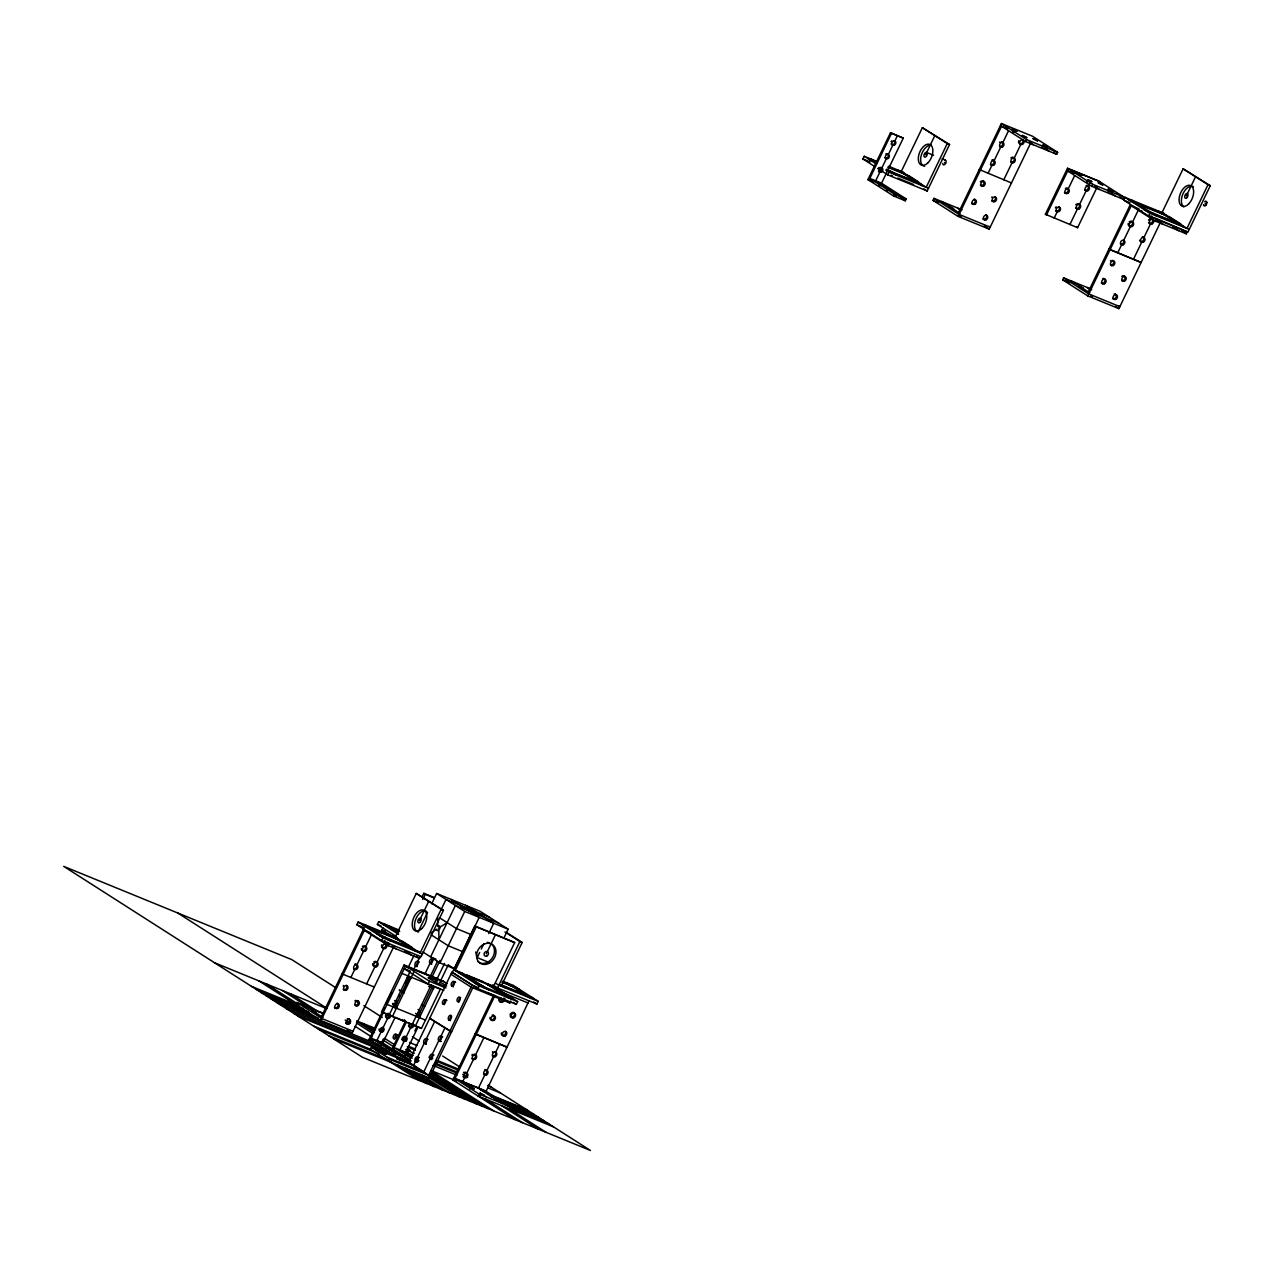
<?xml version="1.0" encoding="UTF-8"?>
<svg xmlns="http://www.w3.org/2000/svg" width="1274" height="1274" viewBox="0 0 1274 1274"><rect width="100%" height="100%" fill="white"/><g stroke="black" fill="none" stroke-linecap="round" stroke-linejoin="round"><path stroke-width="1.5" d="M295.823 1004.485L296.778 1002.479L323.278 1013.324M416.264 893.424L441.154 909.333L420.102 953.063L395.211 937.154L416.264 893.424L443.448 910.273L421.089 956.742L381.69 940.626L356.8 924.717L358.201 922.026L397.52 938.094M320.825 1017.846L364.237 927.647M350.86 977.492L354.729 969.482L353.631 968.781A2.532 2.07 -57.4 0 0 356.863 966.663A2.532 2.07 -57.4 0 0 354.713 964.131M371.26 935.148L365.686 946.709L364.587 946.009A2.532 2.07 -57.4 0 1 364.619 950.101A2.532 2.07 -57.4 0 1 361.29 948.732M396.517 936.661L377.359 924.414L378.681 921.675L398.826 929.924M416.104 951.423L381.913 929.861L382.885 927.854M381.69 940.626L383.012 937.887L358.121 921.994M366.609 983.942L374.859 966.807L373.76 966.106M420.484 956.424L419.512 958.43L388.411 945.706L389.366 943.716L386.85 942.107M276.585 1002.399L352.054 1033.262L393.777 946.582M422.076 896.816L423.764 893.313L434.243 897.597M422.729 899.508L425.261 894.268L423.764 893.313M419.496 920.513L428.701 901.371M418.477 931.23L427.554 912.359M431.679 903.776L436.648 893.472L480.027 911.229L508.151 929.192L504.026 937.775M436.982 978.464L404.065 965.007L381.563 1011.747L393.602 1016.668M404.67 1062.006L369.157 1039.313L384.207 1008.037M385.879 1004.565L391.739 992.398M401.963 973.432L440.358 989.134L421.471 1028.405L383.06 1012.703L405.562 965.963L443.957 981.665L405.466 966.138M383.378 1012.48L370.161 1039.95L373.091 1041.161M407.998 967.906L413.923 955.596M419.337 1080.511L370.416 1049.25L371.387 1047.244L410.164 1063.105L425.357 1072.804L414.623 1068.281L418.827 1070.144M381.085 1029.153L380.082 1031.239L381.069 1031.876M441.059 909.763L446.011 899.476L489.407 917.216M392.838 1006.349A2.182 1.768 -57.4 0 0 395.832 1005.313L408.858 978.257A2.182 1.768 -57.4 0 0 409.034 976.664M406.661 984.197L402.807 992.207L399.495 990.089M413.795 969.387L415.435 965.979L417.124 966.663M419.226 958.112L417.633 961.424A2.532 1.465 -67.8 0 1 417.06 965.517A2.532 1.465 -67.8 0 1 414.91 964.147A2.532 1.465 -67.8 0 1 417.633 961.424L419.321 962.109M392.44 1016.429L413.572 972.508M381.738 1042.387L383.426 1038.915M409.83 1062.612L406.549 1060.509L407.425 1058.678L382.789 1042.944L395.131 1017.289L406.422 1021.907L393.188 1049.378M425.086 973.639L430.023 963.383L431.711 964.068M405.578 1020.936L392.201 1048.741L411.263 1060.924M429.848 977.269L437.476 961.424M390.577 1062.134L391.548 1060.127L371.387 1047.244M443.846 990.392L428.128 983.958L429.449 981.235L404.065 965.007M431.536 977.97L440.008 960.357M394.797 1055.7L395.673 1053.885L371.037 1038.135L382.789 1042.944M451.107 899.396L479.231 917.36L454.452 968.845L439.992 962.921L464.755 911.451L436.648 893.472M404.129 1038.565L403.125 1040.667L404.113 1041.304M431.026 985.328L399.94 1049.951L407.919 1054.697L403.715 1052.722L404.67 1052.977M415.881 1015.776A2.182 1.768 -57.4 0 0 418.875 1014.741L431.902 987.669A2.182 1.768 -57.4 0 0 431.583 985.28M435.421 982.334L444.515 963.447M415.483 1025.841L434.338 986.665M414.83 1030.953L416.502 1027.481M412.394 1056.56L405.817 1052.356L418.159 1026.717M438.957 984.213L448.05 965.326M451.888 972.221L408.476 1062.42L428.637 1075.304L472.049 985.105L451.888 972.221L452.652 972.524M474.788 925.911L476.269 926.867L455.232 970.597L493.627 986.299L514.68 942.569L474.788 925.911L452.413 972.381L477.957 988.688L516.352 1004.39L517.674 1001.667L492.13 985.343M413.461 1065.59L415.435 1061.497L417.124 1062.182M434.641 1021.589L426.392 1038.724A2.532 1.465 -67.8 0 1 425.819 1042.833A2.532 1.465 -67.8 0 1 423.669 1041.447A2.532 1.465 -67.8 0 1 426.392 1038.724L428.08 1039.409M489.837 962.778L477.177 957.602L479.661 952.442M481.301 949.019L483.786 943.875M488.738 933.571L493.691 923.284L465.567 905.304M874.521 166.4L862.896 158.979L864.298 156.272M423.669 1072.119L430.023 1058.901L431.711 1059.602M444.833 1028.118L440.979 1036.128A2.532 1.465 -67.8 0 1 440.422 1040.237A2.532 1.465 -67.8 0 1 438.256 1038.851A2.532 1.465 -67.8 0 1 440.979 1036.128L442.667 1036.813A2.532 1.465 -67.8 0 0 440.087 1038.915A2.532 1.465 -67.8 0 0 441.25 1041.463M486.27 953.844L495.475 934.718M472.781 987.796L429.37 1077.995L333.581 1038.836M477.957 988.688L479.215 985.933L517.674 1001.667M867.928 179.602L890.51 132.671L903.266 138.118L881.56 183.217L906.196 198.967L905.32 200.782L893.568 195.973L867.928 179.602L873.805 182.007M868.932 180.239L891.513 133.308L890.51 132.671M879.856 169.426L878.853 171.528L879.84 172.165L875.684 180.812C876.544 181.704 888.201 187.788 880.589 184.3C879.522 182.309 877.866 185.749 879.713 186.131M894.842 141L897.39 135.713M922.36 127.687L947.251 143.58L926.198 187.31L901.307 171.417L922.36 127.687L949.56 144.519L927.185 190.989L887.787 174.888L889.109 172.149L928.507 188.265M514.967 1119.623L452.907 1079.954L493.771 995.042M504.934 931.979L519.872 941.518L497.513 987.987L536.911 1004.087L538.233 1001.364L513.263 985.423M494.869 995.727L454.961 1078.648L486.063 1091.372L528.981 1000.854M497.401 990.455L498.373 988.449L492.942 984.977M501.128 986.187L522.181 942.457L506.622 932.52M462.637 1081.785L464.612 1077.693L463.529 1076.992M483.817 1037.784L475.584 1054.904L474.485 1054.203A2.532 2.07 -57.4 0 1 475.154 1057.563A2.532 2.07 -57.4 0 1 471.826 1058.487M893.568 195.973L894.444 194.158L869.808 178.408L881.56 183.217M450.932 974.228L471.077 987.111L509.871 1002.956L510.842 1000.966M469.788 1088.983L470.759 1086.977L461.554 1081.085M925.593 154.759L934.813 135.633M478.387 1088.219L484.741 1075.017L483.658 1074.316A2.532 2.07 -57.4 0 0 486.891 1072.198A2.532 2.07 -57.4 0 0 484.741 1069.666M499.567 1044.218L495.713 1052.244L494.615 1051.544M546.084 1132.331L509.138 1108.73L510.11 1106.724L484.98 1090.671L453.863 1077.947L479.008 1094.016L478.037 1096.006L553.521 1126.869M480.712 1093.331C481.174 1095.974 477.256 1094.446 479.852 1095.799M1030.953 142.465L989.229 229.145L958.128 216.421L932.998 200.368L933.953 198.362L961.997 209.828M958 213.729L1001.412 123.53L1032.513 136.238L1057.643 152.307L1056.687 154.313L1025.586 141.589L1000.44 125.521M958.128 216.421L1001.539 126.222L1007.686 128.738M988.035 173.375L991.905 165.349L990.806 164.665M1008.419 131.015L1002.861 142.577L1001.762 141.876M1003.785 179.809L1012.034 162.69L1010.935 161.989A2.532 2.07 -57.4 0 0 1014.072 160.19A2.532 2.07 -57.4 0 0 1012.591 157.307M1025.586 141.589L1026.541 139.583L1001.412 123.53M1099.733 181.672L1068.631 168.948L1046.495 214.956L1045.397 214.255L1067.532 168.248L1098.634 180.972L1123.779 197.024L1122.808 199.031L1091.707 186.307L1067.66 170.955L1073.807 173.471M1054.171 218.093L1057.245 211.707L1056.146 211.006M1074.555 175.748L1068.201 188.95L1067.102 188.249M1088.506 179.873C1085.83 179.029 1091.085 181.768 1091.993 181.8C1090.496 179.045 1085.48 180.972 1087.248 182.134M1069.905 224.542L1077.374 209.047L1076.275 208.347M1089.716 183.392L1088.33 186.275L1087.232 185.574M1091.707 186.307L1092.678 184.316L1067.532 168.248M1045.397 214.255L1077.597 227.68L1097.073 187.198M1160.63 221.963L1118.906 308.642L1087.805 295.934L1062.659 279.866L1063.631 277.859L1091.659 289.325M1164.213 213.411L1124.958 197.374L1123.652 200.098L1148.543 216.007L1187.941 232.107L1210.3 185.654L1183.116 168.805L1162.063 212.535L1186.954 228.444L1207.991 184.698L1183.116 168.805M1125.038 197.406L1123.732 200.129L1130.006 202.693M1087.678 293.227L1130.118 205.034L1155.247 221.087L1186.365 233.811L1187.32 231.804L1153.703 217.488M1087.805 295.934L1131.216 205.735L1138.892 208.872L1132.538 222.074L1131.439 221.389M1117.712 252.873L1121.566 244.863L1120.483 244.162A2.532 2.07 -57.4 0 0 1123.477 240.308M1123.764 240.308L1130.341 226.645L1129.242 225.944M1148.543 216.007L1149.849 213.268L1189.247 229.384M1133.462 259.307L1141.695 242.187L1140.612 241.487M1155.247 221.087L1156.219 219.08M1186.349 195.893L1195.553 176.752M494.965 1098.506L490.49 1096.261L533.854 1114.32M437.778 926.373L437.842 918.506M438.877 939.782L438.845 930.036A2.532 1.465 -67.8 0 0 439.944 926.883A2.532 1.465 -67.8 0 0 438.208 926.023M411.072 1023.723L410.578 1024.041A2.341 1.895 -57.4 0 0 410.61 1027.815L409.607 1027.178M1206.812 202.534L1205.156 203.585L1205.698 205.417M430.931 932.886L436.663 929.256A2.532 1.465 -67.8 0 0 438.415 930.37M438.32 928.205L447.126 922.615M469.851 911.372L474.947 911.292M1111.549 193.377L1110.753 193.091L1115.132 195.893M405.769 951.439L404.845 951.152L405.658 951.774M1137.507 203.394L1136.615 203.155L1139.657 204.764M1162.461 214.096L1163.353 214.335L1160.327 212.726M1152.444 212.933L1151.585 212.662L1154.578 214.303M1177.399 223.635L1178.291 223.874L1175.249 222.265M901.721 172.977L902.613 173.216L899.571 171.608M891.704 171.815L890.844 171.544L893.838 173.184M916.643 182.516L917.551 182.755L914.509 181.147M950.101 206.914L949.098 206.579L953.621 208.777L941.629 201.499M887.771 188.536L886.863 188.249L891.02 190.272L882.691 185.303M895.144 193.25L894.221 192.947L898.393 194.97L890.064 190.001M1079.779 286.411L1078.775 286.093L1083.298 288.29L1071.307 280.997M370.67 928.013L369.81 927.743L372.804 929.383M395.625 938.715L396.517 938.954L393.475 937.346M510.747 985.789L511.638 986.028L508.613 984.42M385.592 937.553L384.7 937.314L387.742 938.922M410.547 948.254L411.438 948.493L408.413 946.885M525.684 995.328L526.576 995.567L523.534 993.959M491.159 994.453L491.844 994.437M312.926 1011.03L311.891 1010.744L316.462 1012.91L304.47 1005.616M381.643 1043.549L380.671 1043.295L384.875 1045.285L376.913 1040.54L410.276 971.154L404.24 968.702L428.128 983.958M389 1048.263L388.044 1048.008L392.249 1049.983L383.92 1045.014M396.373 1052.977L395.418 1052.706L399.622 1054.697L391.293 1049.728M481.524 1090.226L480.537 1089.907L485.06 1092.105L477.288 1087.518M483.101 1094.876L484.247 1095.226L479.741 1093.012L486.684 1097.153M1207.991 184.698L1210.3 185.654M1026.541 139.583L1057.643 152.307M1092.678 184.316L1123.779 197.024M1128.955 199.891L1165.965 215.035M1131.089 201.26L1168.115 216.405M1143.877 209.446L1180.902 224.574M1146.027 210.799L1183.036 225.944M947.251 143.58L949.56 144.519M891.513 133.308L903.266 138.118M1011.46 182.946L979.26 169.538M926.692 152.482A2.532 1.465 -67.8 0 1 926.134 156.591A2.532 1.465 -67.8 0 1 923.969 155.221A2.532 1.465 -67.8 0 1 926.692 152.482L933.539 155.285M942.091 158.788L945.515 160.19M876.432 161.241L864.218 156.24L875.827 163.661M888.615 166.225L903.616 172.356M868.199 158.772L876.942 162.722M889.045 167.292L905.225 173.917M870.349 160.142L877.26 162.961L871.209 159.107M887.675 167.228L907.359 175.286M862.896 158.979L870.126 161.941M886.593 169.729L920.162 183.456M887.007 170.398L922.296 184.826M897.788 178.073L913.585 184.523M932.998 200.368L938.476 202.614M894.444 194.158L906.196 198.967M1062.659 279.866L1069.985 282.86M498.787 923.204L455.391 905.464L430.612 956.933L436.042 959.147M425.261 894.268L434.402 898.011M464.755 911.451L508.151 929.192M441.154 909.333L443.448 910.273M519.872 941.518L522.181 942.457M476.269 926.867L514.68 942.569M470.966 934.527L456.506 928.603L439.323 917.63M462.717 951.678L448.241 945.77L431.058 934.782M383.203 924.574L399.718 931.326M377.359 924.414L381.022 925.911M381.913 929.861L385.449 931.31M502.864 981.171L513.342 985.455M362.103 924.51L399.128 939.655M503.341 982.27L517.164 987.923M364.237 925.88L401.262 941.024M501.972 982.206L519.314 989.293M356.8 924.717L363.154 927.329M377.04 934.065L414.05 949.194M500.73 984.627L532.102 997.462M379.174 935.419L416.2 950.563M534.236 998.832L501.223 985.328L505.125 987.828M370.511 932.871L364.364 930.354L320.952 1020.554L258.893 980.884M383.012 937.887L422.411 954.003M498.819 985.248L538.233 1001.364M432.22 958.828A2.532 1.465 -67.8 0 1 431.647 962.937A2.532 1.465 -67.8 0 1 429.497 961.551A2.532 1.465 -67.8 0 1 432.22 958.828L433.908 959.513A2.532 1.465 -67.8 0 0 431.727 960.707A2.532 1.465 -67.8 0 0 431.424 963.797M455.566 970.39L462.972 973.447M466.539 974.881L483.085 981.681M457.812 972.253L496.223 987.955M502.02 992.335L528.519 1003.179M474.74 983.066L513.135 998.768M472.049 985.105L477.463 987.318M453.926 981.506A2.532 1.465 -67.8 0 1 453.369 985.614A2.532 1.465 -67.8 0 1 451.203 984.229A2.532 1.465 -67.8 0 1 453.926 981.506L455.614 982.19A2.532 1.465 -67.8 0 0 453.273 983.671A2.532 1.465 -67.8 0 0 453.433 986.745L451.744 986.06M429.449 981.235L445.9 987.955M445.167 999.724A2.532 1.465 -67.8 0 1 444.594 1003.832A2.532 1.465 -67.8 0 1 442.444 1002.447A2.532 1.465 -67.8 0 1 445.167 999.724L446.856 1000.409M421.503 1004.565L424.847 1005.934M398.619 995.44L400.259 996.109M421.646 1004.852L423.302 1005.536M374.285 987.079L342.005 973.846M448.782 1019.917L450.47 1020.601A2.532 1.465 -67.8 0 1 450.009 1018.467A2.532 1.465 -67.8 0 1 451.474 1016.158M387.057 1004.406L425.452 1020.108M451.601 1031.797L429.752 1018.229M451.506 1031.988L429.657 1018.404M407.935 1022.528L421.471 1028.405M440.486 1041.368L438.782 1040.683L432.204 1054.346A2.532 1.465 -67.8 0 1 431.647 1058.455A2.532 1.465 -67.8 0 1 429.497 1057.086A2.532 1.465 -67.8 0 1 432.204 1054.346L433.908 1055.047A2.532 1.465 -67.8 0 0 431.711 1056.242A2.532 1.465 -67.8 0 0 431.424 1059.315M425.898 1043.963L424.194 1043.279L417.617 1056.942A2.532 1.465 -67.8 0 1 417.06 1061.051A2.532 1.465 -67.8 0 1 414.894 1059.665A2.532 1.465 -67.8 0 1 417.617 1056.942L419.305 1057.627M395.911 1034.265A2.532 1.465 -67.8 0 1 395.338 1038.374A2.532 1.465 -67.8 0 1 393.188 1036.988A2.532 1.465 -67.8 0 1 395.911 1034.265L397.599 1034.966M214.51 962.746L326.733 1008.626M356.831 1020.936L375.257 1028.468M402.17 1039.473L405.849 1040.985M409.527 1042.482L416.885 1045.492M408.285 1046.193L415.356 1049.075M407.266 1046.925L415.435 1050.254M429.099 1057.101L432.778 1058.598M438.288 1060.86L458.513 1069.125M435.915 1061.035L457.971 1070.049M463.481 1072.31L467.16 1073.807M251.456 986.347L298.896 1005.743M405.482 1049.68L414.305 1053.295M256.185 989.372L303.626 1008.769M435.151 1063.089L457.207 1072.103M462.717 1074.364L466.395 1075.861M261.154 992.542L308.404 1011.875M405.817 1052.356L394.064 1047.546L410.499 1058.057M406.342 1052.435L413.381 1055.318M434.545 1063.965L456.602 1072.995M463.959 1075.989L467.638 1077.501M487.862 1085.766L491.541 1087.263M266.139 995.727L310.506 1013.865M271.107 998.912L318.357 1018.229M369.157 1039.313L372.104 1040.524M407.6 1055.031L411.247 1056.528M433.128 1065.478L456.84 1075.176M487.846 1087.853L500.602 1093.06M279.372 1004.183L378.76 1044.823M286.73 1008.897L386.133 1049.537M395.673 1053.885L407.425 1058.678M294.103 1013.594L393.507 1054.251M298.132 1016.174L406.549 1060.509M431.408 1070.67L455.121 1080.368M487.942 1093.793L526.242 1109.447M452.907 1079.954L456.57 1081.451M491.111 1095.576L528.376 1110.817M376.356 1050.429L381.754 1052.627M400.944 1060.478L396.74 1058.614L415.149 1066.29M498.007 1100.8L538.838 1117.489M313.436 1025.952L370.416 1049.25M479.008 1094.016L510.11 1106.724M504.759 1104.701L543.807 1120.674M318.341 1029.089L378.919 1053.853M386.563 1056.942L403.826 1064.156L399.622 1062.293M403.46 1063.854L414.99 1068.568M509.743 1107.886L548.791 1123.859M391.548 1060.127L430.325 1075.989M328.612 1035.651L389.255 1060.446M408.349 953.063L406.74 952.331M892.517 175.923L891.036 175.239M1090.719 296.141L1092.296 296.651L1091.547 296.125M502.864 985.996L501.383 985.328M503.676 998.163L504.95 998.513M475.266 987.939L476.842 988.449L476.094 987.923M408.158 1052.324L407.027 1051.814M1091.197 289.946L1089.493 289.373L1090.162 289.867M1044.505 148.501L1046.527 149.265L1045.206 148.373M961.042 216.628L959.848 216.07M896.052 196.323L894.459 195.543M407.17 1048.948L410.164 1050.588L406.836 1049.235M405.594 1056.05L404.511 1055.541M1174.182 227.998L1173.02 227.425M1013.722 132.464L1012.559 131.891M1152.301 216.612L1150.884 215.879M895.304 195.527L896.37 196.069M385.449 941.231L384.461 940.738M490.028 993.959L488.388 993.099M389.382 1051.098L387.853 1050.317M460.471 905.384L484.311 917.28M407.473 952.204L408.54 952.777M1109.033 192.31L1107.982 191.753M381.467 1046.113L380.496 1045.604M1142.237 211.388L1141.361 210.879M1152.19 217.743L1151.314 217.249M887.086 190.829L886.274 190.367M412.235 1058.153L406.963 1054.442M960.962 210.624L957.379 207.933M1042.833 147.641L1042.005 147.083M959.768 213.506L952.586 208.49M491.254 986.172L487.958 984.818M502.736 994.277L506.049 995.615M393.602 929.08L390.306 927.727M468.211 976.76L464.914 975.406M479.693 984.85L483.005 986.203M1169.198 216.596L1180.95 224.081M1158.066 210.911L1182.957 226.804M1181.555 230.737L1186.365 233.811M1131.949 200.225L1156.84 216.134M1175.185 228.444L1178.673 230.674M1124.958 197.374L1149.928 213.299M1053.471 152.259L1056.687 154.313M1045.508 148.931L1048.996 151.16M1157.286 220.625L1162.939 224.24M1119.607 196.992L1122.808 199.031M1029.026 142.019L1033.262 144.726M1094.716 186.466L1099.382 189.46M1149.371 223.268L1150.47 223.969L1143.893 237.633L1142.794 236.932M1019.71 143.755L1020.793 144.456L1014.215 158.135L1013.133 157.435M1085.034 190.129L1086.133 190.829L1079.556 204.493L1078.457 203.792M1064.905 192.804L1066.004 193.505M992.987 160.094L994.086 160.795L1000.663 147.131L999.58 146.43A2.532 2.07 -57.4 0 0 1002.224 142.162M1076.498 226.979L1077.597 227.68M1108.937 249.035L1141.138 262.46L1108.858 249.226M1112.68 260.374L1113.763 261.074M983.002 180.876L984.085 181.577M1111.581 265.629L1110.482 264.928A2.532 2.07 -57.4 0 0 1113.126 260.66M1124.034 275.932L1125.133 276.633M980.805 185.431L981.904 186.131M944.416 162.467L945.658 163.263M1122.935 281.188L1121.837 280.487A2.532 2.07 -57.4 0 0 1124.99 278.688A2.532 2.07 -57.4 0 0 1123.493 275.805M992.159 200.974L993.258 201.674M1103.905 278.592L1105.004 279.293M891.832 144.551L892.819 145.188L888.36 154.488L887.357 153.851M974.228 199.094L975.327 199.795M1101.707 283.147L1102.806 283.847M1115.26 294.151L1116.358 294.851M972.03 203.649L973.129 204.35M986.681 215.338L985.582 214.637A2.532 2.07 -57.4 0 1 986.251 217.997A2.532 2.07 -57.4 0 1 982.939 218.921M1113.078 298.705L1114.161 299.406M983.401 219.208L984.484 219.892M1118.779 305.951L1119.878 306.636L1088.76 293.928L1063.631 277.859M885.334 158.04L886.338 158.677L881.863 167.961L880.875 167.324M1087.056 287.446L1090.544 289.676M1115.562 306.508L1118.906 308.642M989.102 226.438L990.201 227.138L959.099 214.414L933.953 198.362M908.442 175.478L918.554 181.895M897.326 169.776L922.201 185.685M1082.263 288.004L1089.732 292.765M984.213 225.928L989.229 229.145M923.873 188.87L927.185 190.989M886.847 169.092L896.1 175M885.78 170.031L889.188 172.181M877.834 168.518L887.787 174.888M897.437 194.715L900.32 196.562M900.384 197.629L905.32 200.782M506.351 982.604L531.242 998.498M533.599 1001.969L536.911 1004.087M495.506 983.13L498.978 985.312M487.608 983.831L511.591 999.166M484.295 982.493L508.294 997.813M513.167 1002.351L516.352 1004.39M506.558 1000.838L509.871 1002.956M388.06 925.529L398.539 932.218M464.564 974.419L488.547 989.739M384.748 924.176L398.523 932.966M448.209 964.848L454.452 968.845M461.252 973.065L485.251 988.401M378.681 921.675L398.587 934.415M453.735 969.641L479.263 985.965M422.809 951.949L439.992 962.921M499.822 1001.555L500.921 1002.256A2.532 2.07 -57.4 0 0 504.233 999.517M402.345 941.215L412.457 947.633M417.283 950.754L420.595 952.872M513.374 1012.543L514.473 1013.244M416.311 956.376L419.512 958.43M511.192 1017.098L512.275 1017.799M365.112 924.844L389.987 940.753M409.511 953.796L411.836 955.293M391.851 946.152L396.087 948.859M385.815 944.034L384.716 943.333A2.532 2.07 -57.4 0 1 384.987 947.203A2.532 2.07 -57.4 0 1 381.499 946.662M363.265 929.654L388.411 945.706M442.46 980.709L447.142 983.703M493.245 1015.219L494.344 1015.919M382.534 947.888L383.633 948.589L377.04 962.252L375.957 961.551M491.063 1019.773L492.146 1020.474M431.185 985.041L432.682 985.996A2.182 1.768 -57.4 0 1 433.399 988.624L431.902 987.669M428.59 986.331L430.086 987.286A2.182 1.768 -57.4 0 1 432.682 985.996M503.517 1036.017L502.418 1035.316A2.532 2.07 -57.4 0 0 505.428 1031.462M408.858 978.257L410.355 979.212A2.182 1.768 -57.4 0 0 409.639 976.569A2.182 1.768 -57.4 0 0 407.043 977.859M362.405 950.563L363.488 951.264L356.911 964.928L355.828 964.227M506.24 1046.48L507.339 1047.18L475.138 1033.755M506.144 1046.655L507.243 1047.355L475.043 1033.947M399.288 990.201L403.954 993.179M418.111 1009.502L419.114 1010.139M418.875 1014.741L420.372 1015.696A2.182 1.768 -57.4 0 1 417.776 1016.971L416.279 1016.015M415.579 1013.387L417.06 1014.343A2.182 1.768 -57.4 0 0 417.776 1016.971M373.202 986.379L374.206 987.254M395.832 1005.313L397.329 1006.269A2.182 1.768 -57.4 0 1 394.733 1007.559L393.236 1006.603M392.535 1003.96L394.048 1004.915M342.085 973.654L343.184 974.355M472.288 1058.774L473.387 1059.458L466.81 1073.138L465.711 1072.437M485.84 1069.762L486.939 1070.463L493.516 1056.799L492.417 1056.098A2.532 2.07 -57.4 0 0 495.076 1051.814M388.586 1013.563L389.573 1014.2M381.611 1011.652L383.06 1012.703M343.63 989.548L344.728 990.248M386.563 1017.767L387.567 1018.404A2.341 1.895 -57.4 0 0 390.608 1015.872L390.529 1015.33A2.341 1.895 -57.4 0 0 390.322 1014.852M357.182 1000.552L358.281 1001.253M335.38 987.477L291.81 959.641L63.7 866.368L362.342 1057.213L590.451 1150.47L488.261 1085.177M355.478 1000.329L358.838 1002.479M363.854 1005.68L382.296 1017.464M412.457 1036.733L419.162 1041.017M442.619 1056.019L460.201 1067.246M405.132 1036.479L406.135 1037.116M356.083 1005.807L355 1005.106A2.532 2.07 -57.4 0 0 357.644 1000.823M484.009 1091.818L491.477 1096.596M493.962 1098.188L502.434 1103.587M501.462 1105.593L538.392 1129.194M338.151 1003.912L337.053 1003.211A2.532 2.07 -57.4 0 1 337.721 1006.571A2.532 2.07 -57.4 0 1 334.409 1007.495M485.617 1099.112L522.563 1122.713M370.654 1026.589L375.448 1029.647M362.979 1023.452L374.158 1030.586M384.461 1038.262L395.067 1045.046M415.674 1058.662L418.971 1060.748M356.895 1021.334L374.46 1032.561M334.871 1007.782L335.954 1008.467M415.595 1059.952L418.143 1061.576M356.433 1022.974L372.406 1033.182M383.347 1040.173L394.207 1047.117M431.233 1070.972L493.786 1110.96M348.423 1018.77L349.506 1019.471M431.934 1072.788L487.91 1108.555M431.01 1073.536L482.034 1106.15M177.755 913.012L326.892 1008.307M345.174 1019.996L350.159 1023.181M355.143 1026.366L371.753 1036.972M383.378 1044.409L386.707 1046.527M391.691 1049.712L396.676 1052.897M401.644 1056.082L409.957 1061.385M429.895 1074.125L476.396 1103.841M398.651 1054.442L401.549 1056.273M429.593 1075.24L470.759 1101.532M346.225 1023.325L347.324 1024.025M400.673 1058.105L408.906 1063.36M428.653 1075.989L464.883 1099.128M429.37 1077.788L459.006 1096.723M351.927 1030.57L353.025 1031.271L321.924 1018.547L296.778 1002.479M420.914 1074.539L449.674 1092.917M413.238 1071.402L441.998 1089.78M320.204 1012.066L322.545 1013.547M289.994 993.609L318.898 1012.082M347.038 1030.061L352.054 1033.262M405.562 1068.265L434.307 1086.626M282.414 990.503L312.926 1009.995M397.87 1065.112L426.631 1083.489M315.411 1012.623L322.879 1017.385M266.569 984.022L298.689 1004.549M475.664 951.981L477.177 957.602M413.588 1024.837L413.652 1025.299A2.341 1.895 -57.4 0 1 410.61 1027.815M1114.161 294.055A2.532 2.07 -57.4 0 1 1116.215 296.906A2.532 2.07 -57.4 0 1 1112.616 298.419M1121.821 276.378A2.532 2.07 -57.4 0 1 1122.92 275.837M1102.79 278.512A2.532 2.07 -57.4 0 1 1104.861 281.363A2.532 2.07 -57.4 0 1 1101.246 282.876M1110.466 260.836A2.532 2.07 -57.4 0 1 1110.992 260.485M1065.43 188.361A2.532 2.07 -57.4 0 1 1068.153 190.686A2.532 2.07 -57.4 0 1 1064.459 192.517M1086.133 185.478A2.532 2.07 -57.4 0 1 1088.187 188.329A2.532 2.07 -57.4 0 1 1084.588 189.842M1077.358 203.713A2.532 2.07 -57.4 0 1 1079.412 206.547A2.532 2.07 -57.4 0 1 1075.813 208.06M1075.797 204.716A2.532 2.07 -57.4 0 1 1076.259 204.254M1058.869 206.818A2.532 2.07 -57.4 0 1 1056.576 211.134L1056.05 210.974A2.532 2.07 -57.4 0 1 1055.605 210.672M1055.382 207.837A2.532 2.07 -57.4 0 1 1056.226 206.85M1149.896 218.825A2.532 2.07 -57.4 0 1 1152.54 219.749A2.532 2.07 -57.4 0 1 1151.425 222.934A2.532 2.07 -57.4 0 1 1148.559 222.568M1148.559 220.195A2.532 2.07 -57.4 0 1 1148.909 219.638M1142.268 236.805A2.532 2.07 -57.4 0 1 1143.272 240.563A2.532 2.07 -57.4 0 1 1139.577 240.26M1129.226 221.835A2.532 2.07 -57.4 0 1 1132.475 222.6A2.532 2.07 -57.4 0 1 1130.356 226.024A2.532 2.07 -57.4 0 1 1128.207 223.491M1183.833 206.85A11.163 6.434 -67.8 0 1 1183.18 193.33A11.163 6.434 -67.8 0 1 1193.467 186.8M981.888 180.781A2.532 2.07 -57.4 0 1 983.942 183.631A2.532 2.07 -57.4 0 1 980.343 185.144M980.327 181.8A2.532 2.07 -57.4 0 1 980.789 181.338M974.69 199.381A2.532 2.07 -57.4 0 1 974.706 202.725A2.532 2.07 -57.4 0 1 971.568 203.378M991.889 160.014A2.532 2.07 -57.4 0 1 993.943 162.865A2.532 2.07 -57.4 0 1 990.344 164.378M994.819 196.706A2.532 2.07 -57.4 0 1 994.835 200.05A2.532 2.07 -57.4 0 1 991.713 200.703M991.698 197.359A2.532 2.07 -57.4 0 1 992.143 196.881M1022.353 139.487A2.532 2.07 -57.4 0 1 1022.496 142.656A2.532 2.07 -57.4 0 1 1019.534 143.691A2.532 2.07 -57.4 0 1 1018.881 140.697M999.549 142.338A2.532 2.07 -57.4 0 1 1000.09 141.987M1010.919 157.88A2.532 2.07 -57.4 0 1 1012.018 157.339M924.653 166.289A11.163 6.434 -67.8 0 1 921.373 154.918A11.163 6.434 -67.8 0 1 931.151 145.125M1204.631 201.754A2.532 1.465 -67.8 0 1 1206.781 202.168A2.532 1.465 -67.8 0 1 1205.411 205.655A2.532 1.465 -67.8 0 1 1203.5 204.636M944.735 160.094A2.532 1.465 -67.8 0 1 946.056 161.798A2.532 1.465 -67.8 0 1 944.368 164.712A2.532 1.465 -67.8 0 1 942.76 163.502M491.621 944.114A11.163 9.077 -57.4 0 1 491.684 958.828A11.163 9.077 -57.4 0 1 477.925 961.679M487.241 942.33A11.163 9.077 -57.4 0 1 489.598 942.871M444.371 1004.692A2.532 1.465 -67.8 0 1 444.515 1001.905A2.532 1.465 -67.8 0 1 446.489 1000.281M458.959 1002.097A2.532 1.465 -67.8 0 1 458.959 999.612A2.532 1.465 -67.8 0 1 460.662 997.733M346.289 985.28A2.532 2.07 -57.4 0 1 346.305 988.624A2.532 2.07 -57.4 0 1 343.168 989.277M343.152 985.933A2.532 2.07 -57.4 0 1 343.614 985.455M354.968 1000.998A2.532 2.07 -57.4 0 1 355.51 1000.663M347.308 1018.674A2.532 2.07 -57.4 0 1 349.363 1021.525A2.532 2.07 -57.4 0 1 345.764 1023.038M373.744 962.013A2.532 2.07 -57.4 0 1 376.993 962.778A2.532 2.07 -57.4 0 1 374.875 966.202A2.532 2.07 -57.4 0 1 372.725 963.654M381.483 945.435A2.532 2.07 -57.4 0 1 381.706 944.814M394.94 1038.804A2.532 1.465 -67.8 0 1 396.835 1034.87M396.389 1004.692A2.532 1.465 -67.8 0 1 396.851 1001.332M404.511 1019.678A2.532 1.465 -67.8 0 1 402.011 1019.901M416.837 1061.911A2.532 1.465 -67.8 0 1 416.837 1059.427A2.532 1.465 -67.8 0 1 418.541 1057.547M426.249 1044.091A2.532 1.465 -67.8 0 1 425.42 1041.829A2.532 1.465 -67.8 0 1 427.316 1039.313M511.702 1012.655A2.532 2.07 -57.4 0 1 514.409 1013.77A2.532 2.07 -57.4 0 1 512.865 1016.986A2.532 2.07 -57.4 0 1 510.157 1015.872M510.141 1014.645A2.532 2.07 -57.4 0 1 510.715 1013.467M503.055 999.437A2.532 2.07 -57.4 0 1 498.787 1000.329M498.787 999.103A2.532 2.07 -57.4 0 1 499.36 997.924M492.146 1015.123A2.532 2.07 -57.4 0 1 494.36 1017.241A2.532 2.07 -57.4 0 1 491.78 1019.901A2.532 2.07 -57.4 0 1 490.012 1017.321M500.921 1002.256A2.532 2.07 -57.4 0 1 500.905 998.147M501.956 1035.045A2.532 2.07 -57.4 0 1 501.383 1032.88M362.389 946.455A2.532 2.07 -57.4 0 1 363.488 945.913M464.612 1072.342A2.532 2.07 -57.4 0 1 466.666 1075.192A2.532 2.07 -57.4 0 1 463.067 1076.705M418.557 932.042A11.163 6.434 -67.8 0 1 415.738 919.287A11.163 6.434 -67.8 0 1 426.631 911.436M492.401 1051.99A2.532 2.07 -57.4 0 1 492.927 1051.655M407.823 983.066A2.532 1.465 -67.8 0 1 408.206 981.808M416.837 966.377A2.532 1.465 -67.8 0 1 416.853 963.892A2.532 1.465 -67.8 0 1 418.557 962.013M407.027 984.324A2.532 1.465 -67.8 0 1 406.677 980.837A2.532 1.465 -67.8 0 1 409.336 980.343M471.81 1055.143A2.532 2.07 -57.4 0 1 472.797 1054.331M445.677 986.681A11.163 0.956 25.7 0 1 429.099 978.512A11.163 0.956 25.7 0 1 437.683 981.091M440.294 982.365A11.163 0.956 25.7 0 1 446.648 985.853M394.733 1007.559A2.182 1.768 -57.4 0 1 394.032 1004.915M412.617 1023.627A2.341 1.895 -57.4 0 1 413.365 1024.264M894.268 140.618A2.341 1.895 -57.4 0 1 894.077 143.93A2.341 1.895 -57.4 0 1 891.083 143.914M891.067 141.733A2.341 1.895 -57.4 0 1 891.816 140.777M881.289 167.595A2.341 1.895 -57.4 0 1 881.305 170.668A2.341 1.895 -57.4 0 1 878.423 171.257M878.407 168.184A2.341 1.895 -57.4 0 1 879.331 167.435M885.812 153.947A2.341 1.895 -57.4 0 1 888.312 156.097A2.341 1.895 -57.4 0 1 884.92 157.785M418.62 1010.027A2.341 1.895 -57.4 0 1 420.133 1011.811L419.13 1013.913A2.341 1.895 -57.4 0 1 416.343 1013.69M395.577 1000.6A2.341 1.895 -57.4 0 1 397.09 1002.399L396.087 1004.485A2.341 1.895 -57.4 0 1 393.029 1003.243M394.526 1000.823A2.341 1.895 -57.4 0 1 395.051 1000.647M387.567 1018.404A2.341 1.895 -57.4 0 1 387.551 1014.63L388.029 1014.311A2.341 1.895 -57.4 0 1 389.08 1014.088M404.638 1036.351A2.341 1.895 -57.4 0 1 406.04 1038.915A2.341 1.895 -57.4 0 1 403.269 1040.715A2.341 1.895 -57.4 0 1 402.361 1037.848M403.094 1036.893A2.341 1.895 -57.4 0 1 404.113 1036.399M418.541 1009.756A2.341 1.895 -57.4 0 1 417.108 1013.77M412.378 1023.627A2.341 1.895 -57.4 0 1 410.897 1027.194A2.341 1.895 -57.4 0 1 408.651 1024.933M386.548 1013.993A2.341 1.895 -57.4 0 1 389.334 1014.215M389.541 1014.693A2.341 1.895 -57.4 0 1 387.312 1017.878A2.341 1.895 -57.4 0 1 385.815 1014.948M382.518 1027.306A2.341 1.895 -57.4 0 1 381.627 1031.144A2.341 1.895 -57.4 0 1 379.111 1028.994M395.816 1000.727A2.341 1.895 -57.4 0 1 393.061 1004.278M1042.976 145.029L1047.499 147.258L1042.976 145.029M1012.32 129.04L1016.843 131.238L1012.32 129.04M1022.274 135.41L1026.796 137.608L1022.274 135.41M1033.055 138.659L1037.577 140.857L1033.055 138.659M1077.565 173.2L1082.088 175.398L1077.565 173.2M1098.284 182.819L1102.806 185.017L1098.284 182.819M1108.237 189.173L1112.759 191.371L1108.237 189.173M469.756 1086.642L474.278 1088.84L469.756 1086.642M381.452 1052.292L385.942 1054.506L381.452 1052.292M1059.522 207.216L1058.997 207.057A2.532 2.07 -57.4 0 0 1057.133 211.675L1057.659 211.834A2.532 2.07 -57.4 0 0 1059.522 207.216M1113.253 265.518A2.532 2.07 -57.4 0 0 1114.224 261.361A2.532 2.07 -57.4 0 0 1110.53 263.192A2.532 2.07 -57.4 0 0 1113.253 265.518M1124.608 281.076A2.532 2.07 -57.4 0 0 1125.595 276.904A2.532 2.07 -57.4 0 0 1121.9 278.735A2.532 2.07 -57.4 0 0 1124.608 281.076M1104.478 283.736A2.532 2.07 -57.4 0 0 1105.466 279.579A2.532 2.07 -57.4 0 0 1101.771 281.411A2.532 2.07 -57.4 0 0 1104.478 283.736M1115.849 299.294A2.532 2.07 -57.4 0 0 1116.82 295.122A2.532 2.07 -57.4 0 0 1113.126 296.953A2.532 2.07 -57.4 0 0 1115.849 299.294M1067.692 193.393A2.532 2.07 -57.4 0 0 1068.663 189.221A2.532 2.07 -57.4 0 0 1064.968 191.052A2.532 2.07 -57.4 0 0 1067.692 193.393M1087.821 190.718A2.532 2.07 -57.4 0 0 1088.792 186.545A2.532 2.07 -57.4 0 0 1085.098 188.377A2.532 2.07 -57.4 0 0 1087.821 190.718M1079.046 208.936A2.532 2.07 -57.4 0 0 1080.018 204.78A2.532 2.07 -57.4 0 0 1076.323 206.595A2.532 2.07 -57.4 0 0 1079.046 208.936M1123.254 244.751A2.532 2.07 -57.4 0 0 1124.225 240.579A2.532 2.07 -57.4 0 0 1120.531 242.41A2.532 2.07 -57.4 0 0 1123.254 244.751M1143.383 242.076A2.532 2.07 -57.4 0 0 1144.355 237.904A2.532 2.07 -57.4 0 0 1140.66 239.735A2.532 2.07 -57.4 0 0 1143.383 242.076M1152.158 223.858A2.532 2.07 -57.4 0 0 1153.129 219.685A2.532 2.07 -57.4 0 0 1149.435 221.517A2.532 2.07 -57.4 0 0 1152.158 223.858M1132.029 226.517A2.532 2.07 -57.4 0 0 1133 222.361A2.532 2.07 -57.4 0 0 1129.305 224.192A2.532 2.07 -57.4 0 0 1132.029 226.517M1188.674 203.936A11.163 6.434 -67.8 0 0 1191.174 185.861A11.163 6.434 -67.8 0 0 1179.198 197.868A11.163 6.434 -67.8 0 0 1188.674 203.936M1186.874 197.709A2.532 1.465 -67.8 0 0 1187.448 193.616A2.532 1.465 -67.8 0 0 1184.724 196.339A2.532 1.465 -67.8 0 0 1186.874 197.709M1013.706 162.578A2.532 2.07 -57.4 0 0 1014.677 158.406A2.532 2.07 -57.4 0 0 1010.983 160.237A2.532 2.07 -57.4 0 0 1013.706 162.578M993.577 165.238A2.532 2.07 -57.4 0 0 994.548 161.081A2.532 2.07 -57.4 0 0 990.854 162.913A2.532 2.07 -57.4 0 0 993.577 165.238M983.576 186.02A2.532 2.07 -57.4 0 0 984.547 181.848A2.532 2.07 -57.4 0 0 980.853 183.679A2.532 2.07 -57.4 0 0 983.576 186.02M986.172 219.781A2.532 2.07 -57.4 0 0 987.143 215.625A2.532 2.07 -57.4 0 0 983.448 217.456A2.532 2.07 -57.4 0 0 986.172 219.781M994.946 201.563A2.532 2.07 -57.4 0 0 995.918 197.406A2.532 2.07 -57.4 0 0 992.223 199.238A2.532 2.07 -57.4 0 0 994.946 201.563M1002.351 147.02A2.532 2.07 -57.4 0 0 1003.323 142.863A2.532 2.07 -57.4 0 0 999.628 144.695A2.532 2.07 -57.4 0 0 1002.351 147.02M1022.481 144.344A2.532 2.07 -57.4 0 0 1023.452 140.188A2.532 2.07 -57.4 0 0 1019.757 142.019A2.532 2.07 -57.4 0 0 1022.481 144.344M974.817 204.238A2.532 2.07 -57.4 0 0 975.788 200.082A2.532 2.07 -57.4 0 0 972.094 201.897A2.532 2.07 -57.4 0 0 974.817 204.238M927.934 162.801A11.163 6.434 -67.8 0 0 930.418 144.742A11.163 6.434 -67.8 0 0 918.443 156.75A11.163 6.434 -67.8 0 0 927.934 162.801M488.834 963.383A11.163 9.077 -57.4 0 0 493.118 945.069A11.163 9.077 -57.4 0 0 476.858 953.111A11.163 9.077 -57.4 0 0 488.834 963.383M486.843 956.01A2.532 2.07 -57.4 0 0 487.831 951.853A2.532 2.07 -57.4 0 0 484.136 953.685A2.532 2.07 -57.4 0 0 486.843 956.01M459.181 1001.237A2.532 1.465 -67.8 0 0 459.755 997.128A2.532 1.465 -67.8 0 0 457.032 999.867A2.532 1.465 -67.8 0 0 459.181 1001.237M450.407 1019.455A2.532 1.465 -67.8 0 0 450.98 1015.362A2.532 1.465 -67.8 0 0 448.257 1018.085A2.532 1.465 -67.8 0 0 450.407 1019.455M337.642 1008.355A2.532 2.07 -57.4 0 0 338.613 1004.199A2.532 2.07 -57.4 0 0 334.919 1006.03A2.532 2.07 -57.4 0 0 337.642 1008.355M348.996 1023.914A2.532 2.07 -57.4 0 0 349.968 1019.741A2.532 2.07 -57.4 0 0 346.273 1021.573A2.532 2.07 -57.4 0 0 348.996 1023.914M346.401 990.137A2.532 2.07 -57.4 0 0 347.388 985.98A2.532 2.07 -57.4 0 0 343.693 987.812A2.532 2.07 -57.4 0 0 346.401 990.137M385.305 948.477A2.532 2.07 -57.4 0 0 386.277 944.305A2.532 2.07 -57.4 0 0 382.582 946.136A2.532 2.07 -57.4 0 0 385.305 948.477M486.429 1074.906A2.532 2.07 -57.4 0 0 487.401 1070.733A2.532 2.07 -57.4 0 0 483.706 1072.565A2.532 2.07 -57.4 0 0 486.429 1074.906M376.531 966.695A2.532 2.07 -57.4 0 0 377.502 962.539A2.532 2.07 -57.4 0 0 373.808 964.354A2.532 2.07 -57.4 0 0 376.531 966.695M356.401 969.371A2.532 2.07 -57.4 0 0 357.373 965.198A2.532 2.07 -57.4 0 0 353.678 967.03A2.532 2.07 -57.4 0 0 356.401 969.371M513.963 1017.687A2.532 2.07 -57.4 0 0 514.935 1013.531A2.532 2.07 -57.4 0 0 511.24 1015.346A2.532 2.07 -57.4 0 0 513.963 1017.687M493.834 1020.363A2.532 2.07 -57.4 0 0 494.806 1016.19A2.532 2.07 -57.4 0 0 491.111 1018.022A2.532 2.07 -57.4 0 0 493.834 1020.363M357.771 1005.696A2.532 2.07 -57.4 0 0 358.742 1001.523A2.532 2.07 -57.4 0 0 355.048 1003.355A2.532 2.07 -57.4 0 0 357.771 1005.696M505.189 1035.905A2.532 2.07 -57.4 0 0 506.16 1031.749A2.532 2.07 -57.4 0 0 502.466 1033.58A2.532 2.07 -57.4 0 0 505.189 1035.905M365.176 951.152A2.532 2.07 -57.4 0 0 366.148 946.98A2.532 2.07 -57.4 0 0 362.453 948.811A2.532 2.07 -57.4 0 0 365.176 951.152M466.3 1077.581A2.532 2.07 -57.4 0 0 467.271 1073.409A2.532 2.07 -57.4 0 0 463.577 1075.24A2.532 2.07 -57.4 0 0 466.3 1077.581M421.821 928.555A11.163 6.434 -67.8 0 0 424.322 910.48A11.163 6.434 -67.8 0 0 412.346 922.487A11.163 6.434 -67.8 0 0 421.821 928.555M420.022 922.328A2.532 1.465 -67.8 0 0 420.595 918.236A2.532 1.465 -67.8 0 0 417.872 920.959A2.532 1.465 -67.8 0 0 420.022 922.328M475.059 1059.347A2.532 2.07 -57.4 0 0 476.03 1055.191A2.532 2.07 -57.4 0 0 472.351 1057.022A2.532 2.07 -57.4 0 0 475.059 1059.347M495.188 1056.687A2.532 2.07 -57.4 0 0 496.175 1052.515A2.532 2.07 -57.4 0 0 492.481 1054.346A2.532 2.07 -57.4 0 0 495.188 1056.687M881.385 172.054A2.341 1.895 -57.4 0 0 882.293 168.232A2.341 1.895 -57.4 0 0 878.885 169.904A2.341 1.895 -57.4 0 0 881.385 172.054M887.882 158.565A2.341 1.895 -57.4 0 0 888.774 154.743A2.341 1.895 -57.4 0 0 885.382 156.415A2.341 1.895 -57.4 0 0 887.882 158.565M894.364 145.093A2.341 1.895 -57.4 0 0 895.272 141.255A2.341 1.895 -57.4 0 0 891.864 142.943A2.341 1.895 -57.4 0 0 894.364 145.093M405.658 1041.192A2.341 1.895 -57.4 0 0 406.549 1037.37A2.341 1.895 -57.4 0 0 403.157 1039.058A2.341 1.895 -57.4 0 0 405.658 1041.192M382.614 1031.781A2.341 1.895 -57.4 0 0 383.506 1027.943A2.341 1.895 -57.4 0 0 380.114 1029.631A2.341 1.895 -57.4 0 0 382.614 1031.781"/></g></svg>
